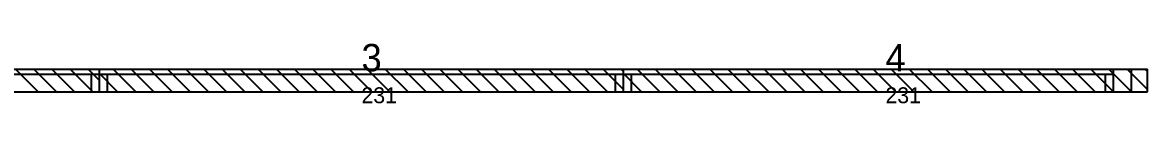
# Model space of a CAD drawing. Header units: metres. Extents: x -10 to 74425, y -2037 to 26.
# Drawn here: x 66447.2 to 66943.2, y -1981.1 to -1954.8 of the extents above; entities that cross this region are included whole.
import ezdxf

# ---------------------------------------------------------------- set-up
doc = ezdxf.new("R2010")
doc.units = ezdxf.units.M
doc.layers.add('VIGAS', color=7, linetype='Continuous')

msp = doc.modelspace()

# ---------------------------------------------------------------- linework, layer by layer
at = {"layer": 'VIGAS'}
for p, q in [((66310.2, -1966), (66481.2, -1966)), ((66310.2, -1968.2), (66481.2, -1968.2)), ((66454.2, -1976), (66444.2, -1966)), ((66462.2, -1976), (66452.2, -1966)), ((66470.2, -1976), (66460.2, -1966)), ((66478.2, -1976), (66468.2, -1966)), ((66481.2, -1971), (66476.2, -1966)), ((66477.7, -1976), (66477.7, -1968.2)), ((66481.2, -1976), (66481.2, -1966)), ((66481.2, -1976), (66481.2, -1966)), ((66481.2, -1966), (66712.2, -1966)), ((66481.2, -1976), (66481.2, -1966)), ((66481.2, -1976), (66481.2, -1966)), ((66481.2, -1976), (66481.2, -1966)), ((66489.2, -1976), (66481.2, -1968)), ((66481.2, -1968.2), (66712.2, -1968.2)), ((66484.7, -1976), (66484.7, -1968.2)), ((66497.2, -1976), (66487.2, -1966)), ((66505.2, -1976), (66495.2, -1966)), ((66513.2, -1976), (66503.2, -1966)), ((66521.2, -1976), (66511.2, -1966)), ((66529.2, -1976), (66519.2, -1966)), ((66537.2, -1976), (66527.2, -1966)), ((66545.2, -1976), (66535.2, -1966)), ((66553.2, -1976), (66543.2, -1966)), ((66561.2, -1976), (66551.2, -1966)), ((66569.2, -1976), (66559.2, -1966)), ((66577.2, -1976), (66567.2, -1966)), ((66585.2, -1976), (66575.2, -1966)), ((66593.2, -1976), (66583.2, -1966)), ((66601.2, -1976), (66591.2, -1966)), ((66609.2, -1976), (66599.2, -1966)), ((66617.2, -1976), (66607.2, -1966)), ((66625.2, -1976), (66615.2, -1966)), ((66633.2, -1976), (66623.2, -1966)), ((66641.2, -1976), (66631.2, -1966)), ((66649.2, -1976), (66639.2, -1966)), ((66657.2, -1976), (66647.2, -1966)), ((66665.2, -1976), (66655.2, -1966)), ((66673.2, -1976), (66663.2, -1966)), ((66681.2, -1976), (66671.2, -1966)), ((66689.2, -1976), (66679.2, -1966)), ((66697.2, -1976), (66687.2, -1966)), ((66705.2, -1976), (66695.2, -1966)), ((66712.2, -1975), (66703.2, -1966)), ((66708.7, -1976), (66708.7, -1968.2)), ((66712.2, -1967), (66711.2, -1966)), ((66712.2, -1976), (66712.2, -1966)), ((66712.2, -1976), (66712.2, -1966)), ((66712.2, -1966), (66943.2, -1966)), ((66712.2, -1976), (66712.2, -1966)), ((66712.2, -1976), (66712.2, -1966)), ((66712.2, -1976), (66712.2, -1966)), ((66720.2, -1976), (66712.2, -1968)), ((66712.2, -1968.2), (66928.2, -1968.2)), ((66715.7, -1976), (66715.7, -1968.2)), ((66728.2, -1976), (66718.2, -1966)), ((66736.2, -1976), (66726.2, -1966)), ((66744.2, -1976), (66734.2, -1966)), ((66752.2, -1976), (66742.2, -1966)), ((66760.2, -1976), (66750.2, -1966)), ((66768.2, -1976), (66758.2, -1966)), ((66776.2, -1976), (66766.2, -1966)), ((66784.2, -1976), (66774.2, -1966)), ((66792.2, -1976), (66782.2, -1966)), ((66800.2, -1976), (66790.2, -1966)), ((66808.2, -1976), (66798.2, -1966)), ((66816.2, -1976), (66806.2, -1966)), ((66824.2, -1976), (66814.2, -1966)), ((66832.2, -1976), (66822.2, -1966)), ((66840.2, -1976), (66830.2, -1966)), ((66848.2, -1976), (66838.2, -1966)), ((66856.2, -1976), (66846.2, -1966)), ((66864.2, -1976), (66854.2, -1966)), ((66872.2, -1976), (66862.2, -1966)), ((66880.2, -1976), (66870.2, -1966)), ((66888.2, -1976), (66878.2, -1966)), ((66896.2, -1976), (66886.2, -1966)), ((66904.2, -1976), (66894.2, -1966)), ((66912.2, -1976), (66902.2, -1966)), ((66920.2, -1976), (66910.2, -1966)), ((66928.2, -1976), (66918.2, -1966)), ((66924.7, -1976), (66924.7, -1968.2)), ((66936.2, -1976), (66926.2, -1966)), ((66928.2, -1976), (66928.2, -1966)), ((66943.2, -1975), (66934.2, -1966)), ((66936.2, -1976), (66936.2, -1966)), ((66943.2, -1967), (66942.2, -1966)), ((66943.2, -1976), (66943.2, -1966)), ((66310.2, -1976), (66481.2, -1976)), ((66477.7, -1976), (66481.2, -1976)), ((66481.2, -1976), (66712.2, -1976)), ((66481.2, -1976), (66484.7, -1976)), ((66481.2, -1976), (66481.2, -1976)), ((66708.7, -1976), (66712.2, -1976)), ((66712.2, -1976), (66943.2, -1976)), ((66712.2, -1976), (66715.7, -1976)), ((66712.2, -1976), (66712.2, -1976)), ((66924.7, -1976), (66928.2, -1976))]:
    msp.add_line(p, q, dxfattribs=at)

# ---------------------------------------------------------------- texts
for s, height, p in [('3', 12, (66596.7, -1967)), ('4', 12, (66827.7, -1967)), ('231', 7, (66596.7, -1981)), ('231', 7, (66827.7, -1981))]:
    msp.add_text(s, height=height, dxfattribs=at).set_placement(p)

doc.saveas('drawing.dxf')
